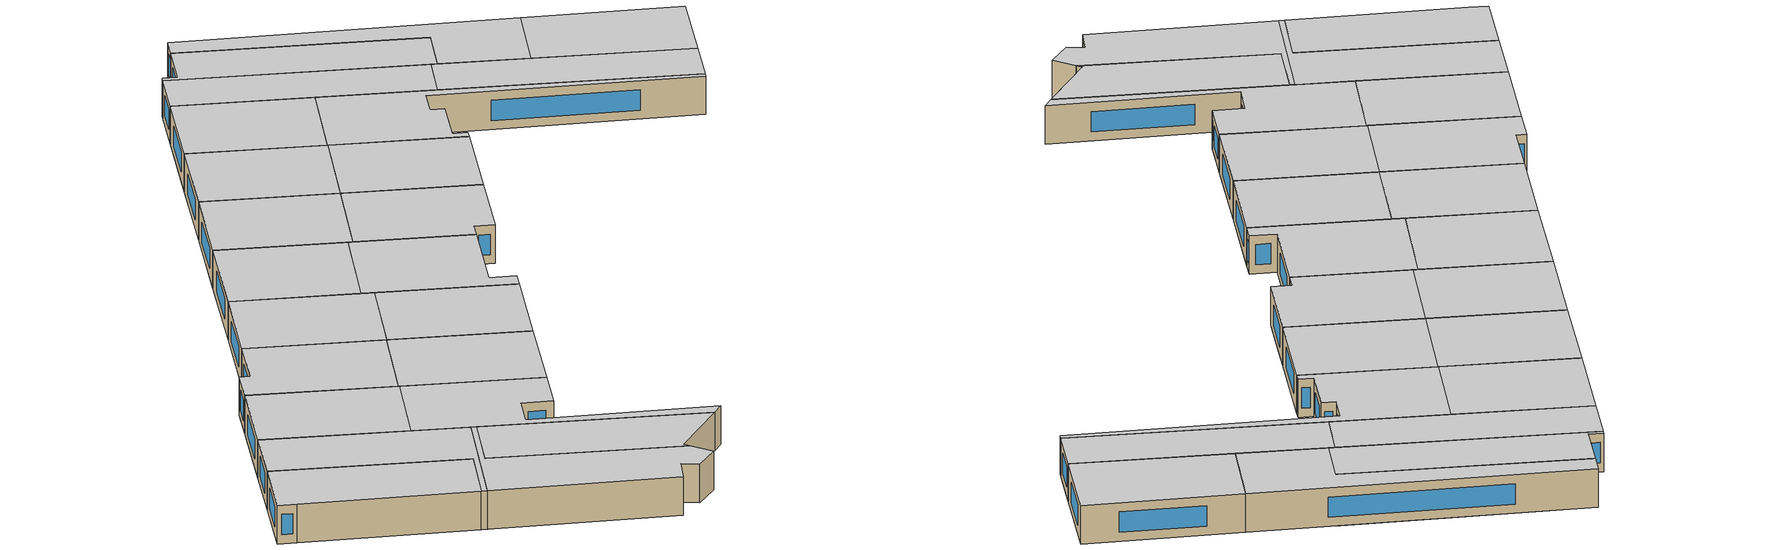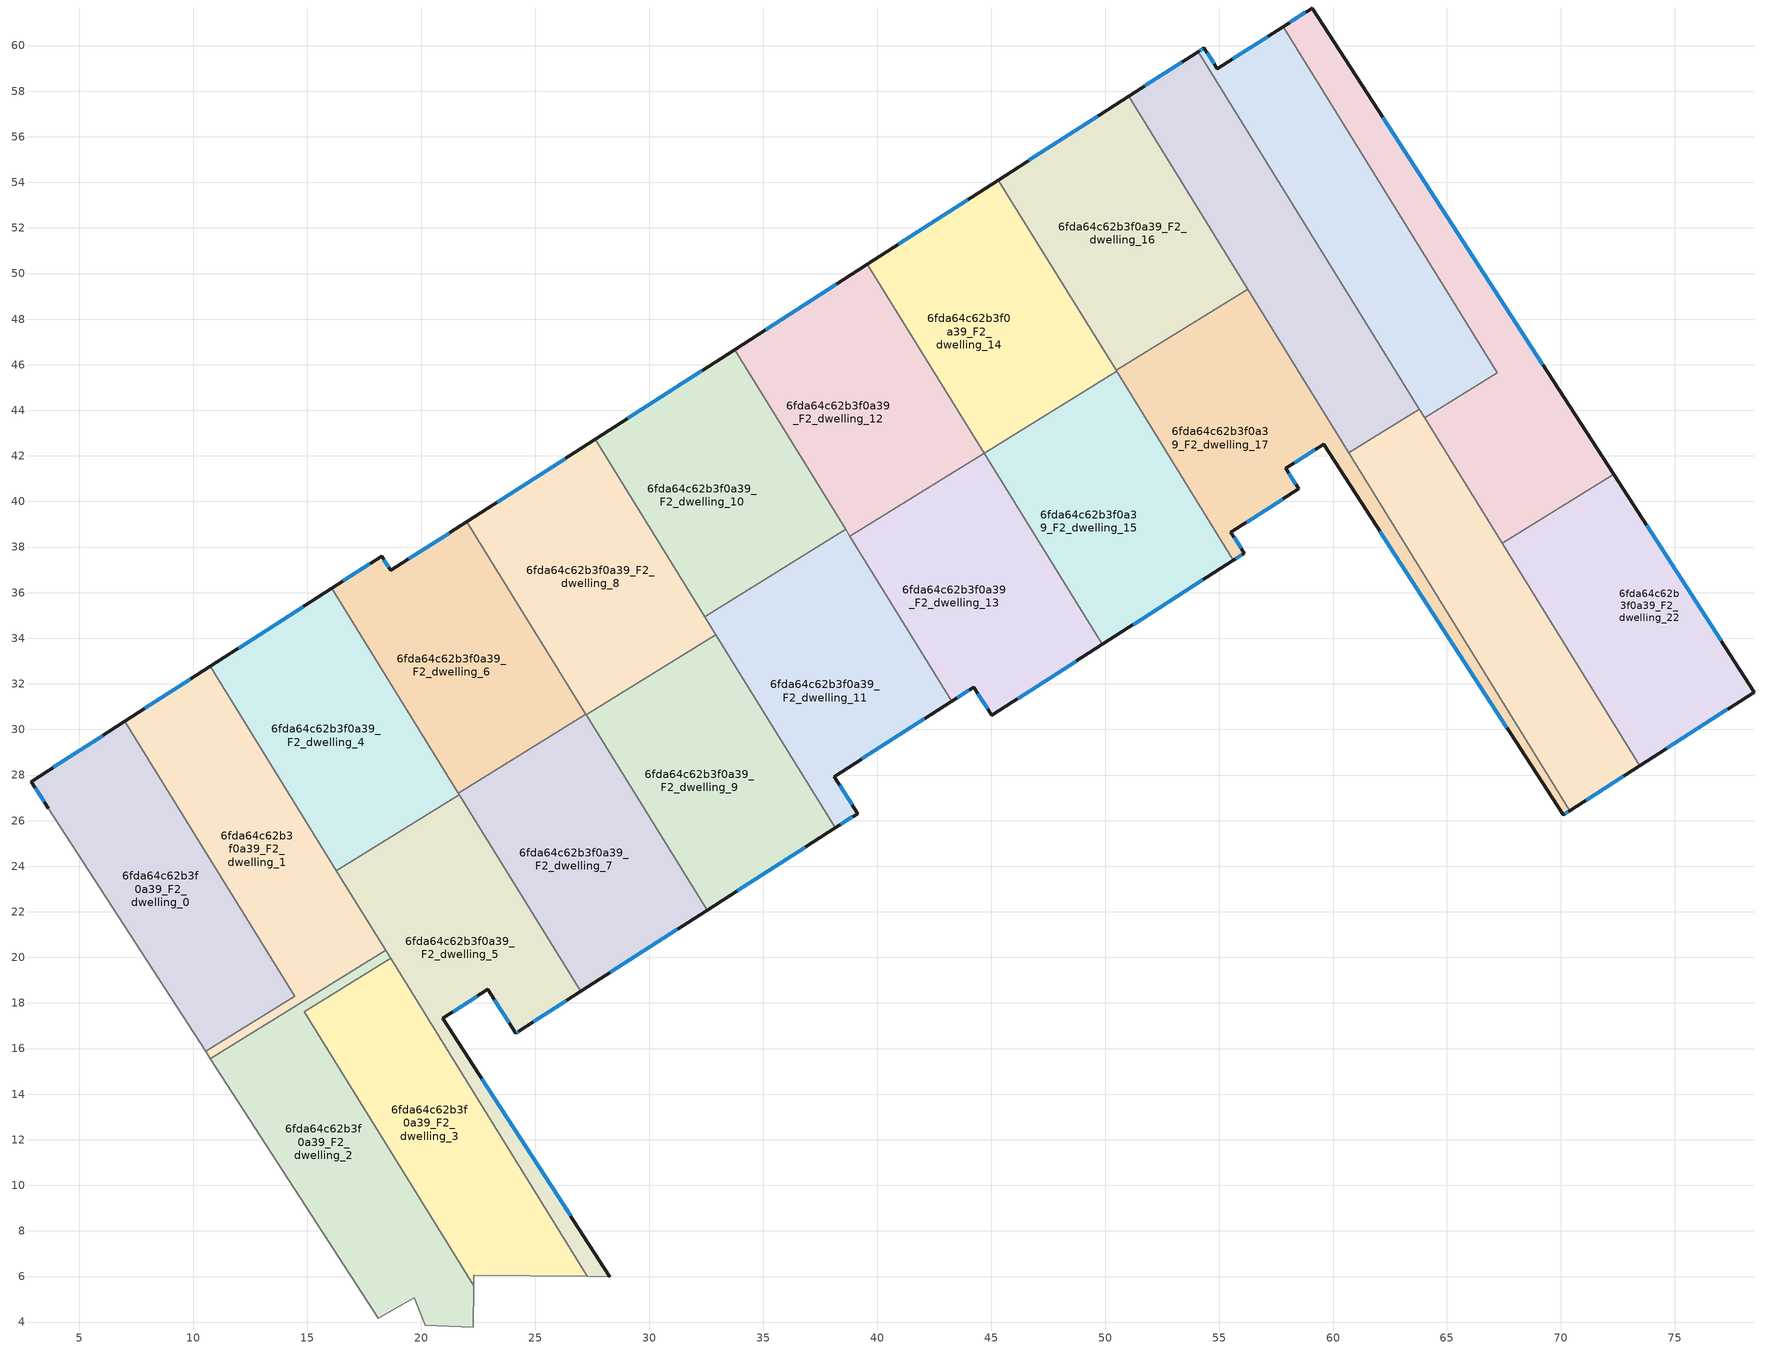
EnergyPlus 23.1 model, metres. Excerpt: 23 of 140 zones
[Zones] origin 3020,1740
6fda64c62b3f0a39_F2_dwelling_0
 floor to 6fda64c62b3f0a39_F1_dwelling_0 (EU_floor_Construction): 6.62,30.11 14.28,18.19 10.54,15.88 3.63,26.55 2.89,27.71 z6
 floor to 6fda64c62b3f0a39_F1_dwelling_1 (EU_floor_Construction): 6.99,30.35 14.45,18.29 14.28,18.19 6.62,30.11 z6
 wall outside (EU_wall_Construction): 6.99,30.35 2.89,27.71 3.63,26.55 z6:9
 wall to 6fda64c62b3f0a39_F2_dwelling_1 (EU_wall_Construction): 10.54,15.88 14.45,18.29 6.99,30.35 z6:9
 wall adiabatic (EU_wall_Construction): 3.63,26.55 10.54,15.88 z6:9
 window (EU_Window_Construction): 6.03,29.73 3.85,28.33 / 3.06,27.44 3.46,26.82 z6.7:8.3
 ceiling to 6fda64c62b3f0a39_F3_dwelling_0 (EU_floor_Construction): 14.45,18.29 6.99,30.35 2.89,27.71 3.63,26.55 10.54,15.88 z9
6fda64c62b3f0a39_F2_dwelling_1
 floor to 6fda64c62b3f0a39_F1_dwelling_1 (EU_floor_Construction): 10.22,32.42 18.13,20.11 13.24,17.08 14.48,17.88 14.28,18.19 14.45,18.29 6.99,30.35 z6
 floor to 6fda64c62b3f0a39_F1_dwelling_0 (EU_floor_Construction): 14.28,18.19 14.48,17.88 13.24,17.08 10.75,15.55 10.54,15.88 z6
 floor to 6fda64c62b3f0a39_F1_dwelling_4 (EU_floor_Construction): 10.75,32.76 16.4,23.62 16.03,23.38 10.22,32.42 z6
 floor to 6fda64c62b3f0a39_F1_dwelling_5 (EU_floor_Construction): 16.4,23.62 18.45,20.3 18.13,20.11 16.03,23.38 z6
 wall outside (EU_wall_Construction): 10.75,32.76 6.99,30.35 z6:9
 wall to 6fda64c62b3f0a39_F2_dwelling_2 (EU_wall_Construction): 10.75,15.55 18.45,20.3 z6:9
 wall adiabatic (EU_wall_Construction): 10.54,15.88 10.75,15.55 z6:9
 wall to 6fda64c62b3f0a39_F2_dwelling_4 (EU_wall_Construction): 16.28,23.81 10.75,32.76 z6:9
 wall to 6fda64c62b3f0a39_F2_dwelling_5 (EU_wall_Construction): 18.45,20.3 16.28,23.81 z6:9
 window (EU_Window_Construction): 9.87,32.2 7.87,30.92 z6.7:8.3
 ceiling to 6fda64c62b3f0a39_F3_dwelling_1 (EU_floor_Construction): 18.45,20.3 10.75,32.76 6.99,30.35 14.45,18.29 10.54,15.88 10.75,15.55 z9
6fda64c62b3f0a39_F2_dwelling_10
 floor to 6fda64c62b3f0a39_F1_dwelling_10 (EU_floor_Construction): 32.06,45.58 37.06,37.8 32.44,34.95 27.63,42.73 z6
 floor adiabatic (EU_floor_Construction): 33.75,46.66 38.63,38.77 37.06,37.8 32.06,45.58 z6
 wall outside (EU_wall_Construction): 33.75,46.66 27.63,42.73 z6:9
 wall to 6fda64c62b3f0a39_F2_dwelling_11 (EU_wall_Construction): 32.44,34.95 38.63,38.77 z6:9
 wall to 6fda64c62b3f0a39_F2_dwelling_12 (EU_wall_Construction): 38.63,38.77 33.75,46.66 z6:9
 wall to 6fda64c62b3f0a39_F2_dwelling_8 (EU_wall_Construction): 27.63,42.73 32.44,34.95 z6:9
 window (EU_Window_Construction): 32.31,45.74 29.07,43.66 z6.7:8.3
 ceiling to 6fda64c62b3f0a39_F3_dwelling_10 (EU_floor_Construction): 38.63,38.77 33.75,46.66 27.63,42.73 32.44,34.95 z9
6fda64c62b3f0a39_F2_dwelling_11
 floor to 6fda64c62b3f0a39_F1_dwelling_11 (EU_floor_Construction): 37.14,37.67 41.86,30.33 38.11,27.93 39.15,26.31 38.17,25.68 32.57,34.74 z6
 floor to 6fda64c62b3f0a39_F1_dwelling_10 (EU_floor_Construction): 37.06,37.8 37.14,37.67 32.57,34.74 32.44,34.95 z6
 floor to 6fda64c62b3f0a39_F1_dwelling_13 (EU_floor_Construction): 38.74,38.59 43.28,31.24 41.86,30.33 37.19,37.59 z6
 floor to 6fda64c62b3f0a39_F1_dwelling_12 (EU_floor_Construction): 38.63,38.77 38.74,38.59 37.19,37.59 37.06,37.8 z6
 wall outside (EU_wall_Construction): 38.17,25.68 39.15,26.31 38.11,27.93 43.28,31.24 z6:9
 wall to 6fda64c62b3f0a39_F2_dwelling_9 (EU_wall_Construction): 32.93,34.16 38.17,25.68 z6:9
 wall to 6fda64c62b3f0a39_F2_dwelling_13 (EU_wall_Construction): 43.28,31.24 38.81,38.48 z6:9
 wall to 6fda64c62b3f0a39_F2_dwelling_12 (EU_wall_Construction): 38.81,38.48 38.63,38.77 z6:9
 wall to 6fda64c62b3f0a39_F2_dwelling_8 (EU_wall_Construction): 32.44,34.95 32.93,34.16 z6:9
 window (EU_Window_Construction): 39.33,28.71 42.07,30.46 / 38.91,26.69 38.36,27.55 / 38.4,25.83 38.92,26.16 z6.7:8.3
 ceiling to 6fda64c62b3f0a39_F3_dwelling_11 (EU_floor_Construction): 39.15,26.31 38.11,27.93 43.28,31.24 38.63,38.77 32.44,34.95 38.17,25.68 z9
6fda64c62b3f0a39_F2_dwelling_12
 floor to 6fda64c62b3f0a39_F1_dwelling_12 (EU_floor_Construction): 37.75,49.24 42.88,41.25 38.74,38.59 33.75,46.66 z6
 floor to 6fda64c62b3f0a39_F1_dwelling_14 (EU_floor_Construction): 39.57,50.41 44.69,42.12 43,41.07 37.75,49.24 z6
 floor to 6fda64c62b3f0a39_F1_dwelling_13 (EU_floor_Construction): 42.88,41.25 43,41.07 38.81,38.48 38.74,38.59 z6
 wall outside (EU_wall_Construction): 39.57,50.41 33.75,46.66 z6:9
 wall to 6fda64c62b3f0a39_F2_dwelling_14 (EU_wall_Construction): 44.69,42.12 39.57,50.41 z6:9
 wall to 6fda64c62b3f0a39_F2_dwelling_13 (EU_wall_Construction): 38.81,38.48 44.69,42.12 z6:9
 window (EU_Window_Construction): 38.2,49.53 35.12,47.54 z6.7:8.3
 ceiling to 6fda64c62b3f0a39_F3_dwelling_12 (EU_floor_Construction): 44.69,42.12 39.57,50.41 33.75,46.66 38.81,38.48 z9
6fda64c62b3f0a39_F2_dwelling_13
 floor to 6fda64c62b3f0a39_F1_dwelling_13 (EU_floor_Construction): 43,41.07 48.35,32.74 45.03,30.61 44.24,31.86 43.28,31.24 38.81,38.48 z6
 floor to 6fda64c62b3f0a39_F1_dwelling_15 (EU_floor_Construction): 44.73,42.07 49.88,33.73 48.35,32.74 43.05,40.99 z6
 floor to 6fda64c62b3f0a39_F1_dwelling_14 (EU_floor_Construction): 44.69,42.12 44.73,42.07 43.05,40.99 43,41.07 z6
 wall outside (EU_wall_Construction): 43.28,31.24 44.24,31.86 45.03,30.61 49.88,33.73 z6:9
 wall to 6fda64c62b3f0a39_F2_dwelling_15 (EU_wall_Construction): 49.88,33.73 44.69,42.12 z6:9
 window (EU_Window_Construction): 46.17,31.34 48.74,33 / 44.42,31.56 44.85,30.9 / 43.51,31.39 44.01,31.71 z6.7:8.3
 ceiling to 6fda64c62b3f0a39_F3_dwelling_13 (EU_floor_Construction): 49.88,33.73 44.69,42.12 38.81,38.48 43.28,31.24 44.24,31.86 45.03,30.61 z9
6fda64c62b3f0a39_F2_dwelling_14
 floor to 6fda64c62b3f0a39_F1_dwelling_16 (EU_floor_Construction): 45.32,54.1 50.28,46.08 48.36,44.85 43.26,52.78 z6
 floor to 6fda64c62b3f0a39_F1_dwelling_17 (EU_floor_Construction): 50.28,46.08 50.51,45.71 48.57,44.52 48.36,44.85 z6
 floor adiabatic (EU_floor_Construction): 43.26,52.78 48.57,44.52 44.7,42.12 39.57,50.41 z6
 wall outside (EU_wall_Construction): 45.32,54.1 39.57,50.41 z6:9
 wall to 6fda64c62b3f0a39_F2_dwelling_15 (EU_wall_Construction): 44.7,42.12 50.51,45.71 z6:9
 wall to 6fda64c62b3f0a39_F2_dwelling_16 (EU_wall_Construction): 50.49,45.75 45.32,54.1 z6:9
 wall to 6fda64c62b3f0a39_F2_dwelling_17 (EU_wall_Construction): 50.51,45.71 50.49,45.75 z6:9
 window (EU_Window_Construction): 43.97,53.23 40.92,51.27 z6.7:8.3
 ceiling to 6fda64c62b3f0a39_F3_dwelling_14 (EU_floor_Construction): 50.51,45.71 45.32,54.1 39.57,50.41 44.7,42.12 z9
6fda64c62b3f0a39_F2_dwelling_15
 floor to 6fda64c62b3f0a39_F1_dwelling_15 (EU_floor_Construction): 48.57,44.52 53.86,36.29 49.88,33.73 44.73,42.07 47.65,43.94 z6
 floor to 6fda64c62b3f0a39_F1_dwelling_17 (EU_floor_Construction): 50.51,45.71 55.63,37.43 53.86,36.29 48.57,44.52 z6
 floor to 6fda64c62b3f0a39_F1_dwelling_14 (EU_floor_Construction): 47.65,43.94 44.73,42.07 44.7,42.12 z6
 wall outside (EU_wall_Construction): 49.88,33.73 55.63,37.42 z6:9
 wall to 6fda64c62b3f0a39_F2_dwelling_17 (EU_wall_Construction): 55.63,37.42 50.51,45.71 z6:9
 window (EU_Window_Construction): 51.23,34.6 54.28,36.56 z6.7:8.3
 ceiling to 6fda64c62b3f0a39_F3_dwelling_15 (EU_floor_Construction): 55.63,37.42 50.51,45.71 44.7,42.12 49.88,33.73 z9
6fda64c62b3f0a39_F2_dwelling_16
 floor adiabatic (EU_floor_Construction): 51.03,57.77 56.26,49.32 50.49,45.75 45.32,54.1 z6
 wall outside (EU_wall_Construction): 51.03,57.77 45.32,54.1 z6:9
 wall to 6fda64c62b3f0a39_F2_dwelling_17 (EU_wall_Construction): 50.49,45.75 56.26,49.32 z6:9
 wall to 6fda64c62b3f0a39_F2_dwelling_18 (EU_wall_Construction): 56.26,49.32 51.03,57.77 z6:9
 window (EU_Window_Construction): 49.69,56.91 46.66,54.96 z6.7:8.3
 ceiling to 6fda64c62b3f0a39_F3_dwelling_16 (EU_floor_Construction): 56.26,49.32 51.03,57.77 45.32,54.1 50.49,45.75 z9
6fda64c62b3f0a39_F2_dwelling_17
 floor to 6fda64c62b3f0a39_F1_dwelling_17 (EU_floor_Construction): 54.34,48.13 58.43,41.77 57.93,41.45 58.5,40.56 55.53,38.64 56.11,37.74 55.63,37.43 50.49,45.75 z6
 floor to 6fda64c62b3f0a39_F1_dwelling_20 (EU_floor_Construction): 59.84,43.51 70.4,26.44 70.1,26.25 59.58,42.51 58.43,41.77 58.05,42.36 z6
 floor to 6fda64c62b3f0a39_F1_dwelling_18 (EU_floor_Construction): 56.26,49.32 59.03,44.83 57.21,43.67 54.34,48.13 z6
 floor to 6fda64c62b3f0a39_F1_dwelling_19 (EU_floor_Construction): 59.03,44.83 59.84,43.51 58.05,42.36 57.21,43.67 z6
 wall outside (EU_wall_Construction): 55.63,37.42 56.11,37.74 55.53,38.64 58.5,40.56 57.93,41.45 59.58,42.51 70.1,26.25 70.4,26.44 z6:9
 wall to 6fda64c62b3f0a39_F2_dwelling_19 (EU_wall_Construction): 70.4,26.44 60.7,42.13 z6:9
 wall to 6fda64c62b3f0a39_F2_dwelling_18 (EU_wall_Construction): 60.7,42.13 56.26,49.32 z6:9
 window (EU_Window_Construction): 58.32,41.7 59.2,42.26 / 58.37,40.77 58.06,41.24 / 56.22,39.09 57.8,40.11 / 55.97,37.95 55.66,38.43 / 55.74,37.5 56,37.66 / 70.17,26.29 70.33,26.39 / 62.05,38.69 67.63,30.07 z6.7:8.3
 ceiling to 6fda64c62b3f0a39_F3_dwelling_17 (EU_floor_Construction): 70.4,26.44 56.26,49.32 50.49,45.75 55.63,37.42 56.11,37.74 55.53,38.64 58.5,40.56 57.93,41.45 59.58,42.51 70.1,26.25 z9
6fda64c62b3f0a39_F2_dwelling_18
 floor to 6fda64c62b3f0a39_F1_dwelling_18 (EU_floor_Construction): 52.54,58.74 60.76,45.95 59.03,44.83 51.03,57.77 z6
 floor to 6fda64c62b3f0a39_F1_dwelling_19 (EU_floor_Construction): 54.09,59.74 62.91,45.47 59.84,43.51 59.03,44.83 60.76,45.95 52.54,58.74 z6
 floor to 6fda64c62b3f0a39_F1_dwelling_20 (EU_floor_Construction): 62.91,45.47 63.79,44.04 60.7,42.13 59.84,43.51 z6
 wall outside (EU_wall_Construction): 54.09,59.74 51.03,57.77 z6:9
 wall to 6fda64c62b3f0a39_F2_dwelling_19 (EU_wall_Construction): 60.7,42.13 63.79,44.04 z6:9
 wall to 6fda64c62b3f0a39_F2_dwelling_20 (EU_wall_Construction): 63.79,44.04 54.09,59.74 z6:9
 window (EU_Window_Construction): 53.37,59.27 51.75,58.23 z6.7:8.3
 ceiling to 6fda64c62b3f0a39_F3_dwelling_18 (EU_floor_Construction): 63.79,44.04 54.09,59.74 51.03,57.77 60.7,42.13 z9
6fda64c62b3f0a39_F2_dwelling_19
 floor to 6fda64c62b3f0a39_F1_dwelling_20 (EU_floor_Construction): 63.89,43.89 62.61,43.07 72.45,27.76 70.4,26.44 60.7,42.13 63.79,44.04 z6
 floor adiabatic (EU_floor_Construction): 64.01,43.69 73.46,28.41 72.45,27.76 62.74,42.88 z6
 floor to 6fda64c62b3f0a39_F1_dwelling_21 (EU_floor_Construction): 63.89,43.89 64.01,43.69 62.74,42.88 62.61,43.07 z6
 wall outside (EU_wall_Construction): 70.4,26.44 73.46,28.41 z6:9
 wall to 6fda64c62b3f0a39_F2_dwelling_22 (EU_wall_Construction): 73.46,28.41 67.42,38.17 z6:9
 wall to 6fda64c62b3f0a39_F2_dwelling_21 (EU_wall_Construction): 67.42,38.17 64.02,43.67 z6:9
 wall to 6fda64c62b3f0a39_F2_dwelling_20 (EU_wall_Construction): 64.02,43.67 63.79,44.04 z6:9
 window (EU_Window_Construction): 71.12,26.9 72.74,27.94 z6.7:8.3
 ceiling to 6fda64c62b3f0a39_F3_dwelling_19 (EU_floor_Construction): 73.46,28.41 63.79,44.04 60.7,42.13 70.4,26.44 z9
6fda64c62b3f0a39_F2_dwelling_2
 floor to 6fda64c62b3f0a39_F1_dwelling_2 (EU_floor_Construction): 18.33,19.8 16.39,18.56 14.87,17.62 14.88,17.59 14.73,17.49 20.41,8.64 22.3,5.59 22.27,3.79 20.19,3.86 19.7,5.07 18.12,4.17 10.91,15.31 18.2,20 z6
 floor to 6fda64c62b3f0a39_F1_dwelling_1 (EU_floor_Construction): 18.13,20.11 18.2,20 10.91,15.31 10.81,15.46 10.78,15.5 13.24,17.08 z6
 floor to 6fda64c62b3f0a39_F1_dwelling_3 (EU_floor_Construction): 14.88,17.59 20.41,8.64 14.73,17.49 z6; 18.33,19.8 18.35,19.77 16.39,18.56 z6
 floor to 6fda64c62b3f0a39_F1_dwelling_0 (EU_floor_Construction): 13.24,17.08 10.78,15.5 10.75,15.55 z6
 floor to 6fda64c62b3f0a39_F1_dwelling_5 (EU_floor_Construction): 18.45,20.3 18.66,19.96 18.35,19.77 18.33,19.8 18.2,20 18.13,20.11 z6
 wall adiabatic (EU_wall_Construction): 10.75,15.55 18.12,4.17 19.7,5.07 20.19,3.86 22.27,3.79 22.3,5.59 z6:9
 wall to 6fda64c62b3f0a39_F2_dwelling_3 (EU_wall_Construction): 22.3,5.59 14.87,17.62 18.66,19.96 z6:9
 wall to 6fda64c62b3f0a39_F2_dwelling_5 (EU_wall_Construction): 18.66,19.96 18.45,20.3 z6:9
 ceiling to 6fda64c62b3f0a39_F3_dwelling_2 (EU_floor_Construction): 22.27,3.79 22.3,5.59 14.87,17.62 18.66,19.96 18.45,20.3 10.75,15.55 18.12,4.17 19.7,5.07 20.19,3.86 z9
6fda64c62b3f0a39_F2_dwelling_20
 floor to 6fda64c62b3f0a39_F1_dwelling_19 (EU_floor_Construction): 56.1,59.73 64.58,46.55 62.91,45.47 54.09,59.74 54.34,59.9 54.93,58.98 z6
 floor to 6fda64c62b3f0a39_F1_dwelling_21 (EU_floor_Construction): 57.81,60.83 67.15,45.71 64.01,43.69 63.89,43.89 65.58,44.98 56.1,59.73 z6
 floor to 6fda64c62b3f0a39_F1_dwelling_22 (EU_floor_Construction): 67.15,45.71 67.2,45.64 64.02,43.67 64.01,43.69 z6
 floor to 6fda64c62b3f0a39_F1_dwelling_20 (EU_floor_Construction): 64.57,46.55 65.58,44.98 63.89,43.89 62.91,45.47 z6
 wall outside (EU_wall_Construction): 57.81,60.83 54.93,58.98 54.34,59.9 54.09,59.74 z6:9
 wall to 6fda64c62b3f0a39_F2_dwelling_21 (EU_wall_Construction): 64.02,43.67 67.2,45.64 57.81,60.83 z6:9
 window (EU_Window_Construction): 54.79,59.2 54.48,59.68 / 57.13,60.4 55.6,59.42 / 54.28,59.86 54.15,59.77 z6.7:8.3
 ceiling to 6fda64c62b3f0a39_F3_dwelling_20 (EU_floor_Construction): 67.2,45.64 57.81,60.83 54.93,58.98 54.34,59.9 54.09,59.74 64.02,43.67 z9
6fda64c62b3f0a39_F2_dwelling_21
 floor to 6fda64c62b3f0a39_F1_dwelling_21 (EU_floor_Construction): 59.08,61.65 68.73,46.73 67.15,45.71 57.81,60.83 z6
 floor to 6fda64c62b3f0a39_F1_dwelling_23 (EU_floor_Construction): 68.85,46.54 72.31,41.19 69.23,39.29 65.83,44.59 z6
 floor to 6fda64c62b3f0a39_F1_dwelling_22 (EU_floor_Construction): 68.85,46.54 65.83,44.59 69.23,39.29 67.42,38.17 64.02,43.67 67.2,45.64 67.15,45.71 68.73,46.73 z6
 wall outside (EU_wall_Construction): 72.31,41.19 59.08,61.65 57.81,60.83 z6:9
 wall to 6fda64c62b3f0a39_F2_dwelling_22 (EU_wall_Construction): 67.42,38.17 72.31,41.19 z6:9
 window (EU_Window_Construction): 58.78,61.46 58.11,61.02 / 69.2,46 62.19,56.84 z6.7:8.3
 ceiling to 6fda64c62b3f0a39_F3_dwelling_21 (EU_floor_Construction): 72.31,41.19 59.08,61.65 57.81,60.83 67.2,45.64 64.02,43.67 67.42,38.17 z9
6fda64c62b3f0a39_F2_dwelling_22
 floor to 6fda64c62b3f0a39_F1_dwelling_23 (EU_floor_Construction): 72.31,41.19 78.49,31.64 75.42,29.67 69.23,39.29 z6
 floor to 6fda64c62b3f0a39_F1_dwelling_22 (EU_floor_Construction): 69.23,39.29 75.42,29.67 73.46,28.41 67.42,38.17 z6
 wall outside (EU_wall_Construction): 73.46,28.41 78.49,31.64 72.31,41.19 z6:9
 window (EU_Window_Construction): 77.04,33.88 73.76,38.95 / 74.64,29.16 77.31,30.88 z6.7:8.3
 ceiling to 6fda64c62b3f0a39_F3_dwelling_22 (EU_floor_Construction): 78.49,31.64 72.31,41.19 67.42,38.17 73.46,28.41 z9
6fda64c62b3f0a39_F2_dwelling_3
 floor to 6fda64c62b3f0a39_F1_dwelling_3 (EU_floor_Construction): 18.35,19.77 27.19,6.01 22.31,6.05 22.3,5.7 20.41,8.64 14.88,17.59 16.39,18.56 z6
 floor to 6fda64c62b3f0a39_F1_dwelling_2 (EU_floor_Construction): 16.39,18.56 14.88,17.59 14.87,17.62 z6; 20.41,8.64 22.3,5.7 22.3,5.59 z6
 floor adiabatic (EU_floor_Construction): 18.66,19.96 27.29,6.01 27.19,6.01 18.35,19.77 z6
 wall adiabatic (EU_wall_Construction): 22.3,5.59 22.31,6.05 27.29,6 z6:9
 wall to 6fda64c62b3f0a39_F2_dwelling_5 (EU_wall_Construction): 27.29,6 18.66,19.96 z6:9
 ceiling to 6fda64c62b3f0a39_F3_dwelling_3 (EU_floor_Construction): 27.29,6 18.66,19.96 14.87,17.62 22.3,5.59 22.31,6.05 z9
6fda64c62b3f0a39_F2_dwelling_4
 floor to 6fda64c62b3f0a39_F1_dwelling_4 (EU_floor_Construction): 15.24,35.65 20.99,26.71 16.28,23.81 10.75,32.76 z6
 floor to 6fda64c62b3f0a39_F1_dwelling_6 (EU_floor_Construction): 16.07,36.19 21.62,27.21 20.94,26.78 15.24,35.65 z6
 floor adiabatic (EU_floor_Construction): 21.62,27.21 21.67,27.13 20.99,26.71 20.94,26.78 z6
 wall outside (EU_wall_Construction): 16.07,36.19 10.75,32.76 z6:9
 wall to 6fda64c62b3f0a39_F2_dwelling_5 (EU_wall_Construction): 16.28,23.81 21.67,27.13 27,18.51 z6:9
 wall to 6fda64c62b3f0a39_F2_dwelling_6 (EU_wall_Construction): 21.62,27.21 16.07,36.19 z6:9
 wall to 6fda64c62b3f0a39_F2_dwelling_7 (EU_wall_Construction): 27,18.51 21.67,27.14 21.62,27.21 z6:9
 window (EU_Window_Construction): 14.82,35.38 12,33.57 z6.7:8.3
 ceiling to 6fda64c62b3f0a39_F3_dwelling_4 (EU_floor_Construction): 21.67,27.13 16.07,36.19 10.75,32.76 16.28,23.81 z9
6fda64c62b3f0a39_F2_dwelling_5
 floor to 6fda64c62b3f0a39_F1_dwelling_5 (EU_floor_Construction): 21.05,26.61 26.47,18.17 24.16,16.68 22.92,18.59 20.94,17.33 28.27,6 27.29,6.01 16.4,23.62 z6
 floor to 6fda64c62b3f0a39_F1_dwelling_4 (EU_floor_Construction): 20.99,26.71 21.05,26.61 16.4,23.62 16.28,23.81 z6
 floor to 6fda64c62b3f0a39_F1_dwelling_7 (EU_floor_Construction): 21.67,27.13 27,18.51 26.47,18.17 20.99,26.71 z6
 wall outside (EU_wall_Construction): 28.27,6 20.94,17.33 22.92,18.59 24.16,16.68 24.29,16.76 27,18.51 z6:9
 wall adiabatic (EU_wall_Construction): 27.29,6 28.27,6 z6:9
 window (EU_Window_Construction): 26.55,8.66 22.66,14.67 / 24.93,17.17 26.36,18.1 / 24.19,16.7 24.26,16.75 / 23.21,18.14 23.87,17.13 / 21.41,17.62 22.45,18.3 z6.7:8.3
 ceiling to 6fda64c62b3f0a39_F3_dwelling_5 (EU_floor_Construction): 28.27,6 20.94,17.33 22.92,18.59 24.16,16.68 24.29,16.76 27,18.51 21.67,27.13 16.28,23.81 27.29,6 z9
6fda64c62b3f0a39_F2_dwelling_6
 floor to 6fda64c62b3f0a39_F1_dwelling_6 (EU_floor_Construction): 20.92,38.42 26.22,30.17 21.62,27.21 16.07,36.19 18.27,37.6 18.67,36.98 z6
 floor adiabatic (EU_floor_Construction): 22.01,39.12 27.23,30.67 26.28,30.08 20.92,38.42 z6; 26.22,30.17 26.28,30.08 21.62,27.21 z6
 wall outside (EU_wall_Construction): 22.01,39.12 18.67,36.98 18.27,37.6 16.07,36.19 z6:9
 wall to 6fda64c62b3f0a39_F2_dwelling_7 (EU_wall_Construction): 21.62,27.21 27.23,30.67 z6:9
 wall to 6fda64c62b3f0a39_F2_dwelling_8 (EU_wall_Construction): 27.23,30.67 22.01,39.12 z6:9
 window (EU_Window_Construction): 18.58,37.12 18.36,37.45 / 21.22,38.62 19.46,37.48 / 17.75,37.27 16.59,36.52 z6.7:8.3
 ceiling to 6fda64c62b3f0a39_F3_dwelling_6 (EU_floor_Construction): 27.23,30.67 22.01,39.12 18.67,36.98 18.27,37.6 16.07,36.19 21.62,27.21 z9
6fda64c62b3f0a39_F2_dwelling_7
 floor adiabatic (EU_floor_Construction): 26.28,30.08 31.75,21.56 27,18.51 21.62,27.21 z6; 27.23,30.67 27.28,30.59 26.34,29.99 26.28,30.08 z6
 floor to 6fda64c62b3f0a39_F1_dwelling_9 (EU_floor_Construction): 27.28,30.59 32.54,22.07 31.75,21.56 26.34,29.99 z6
 wall outside (EU_wall_Construction): 27,18.51 32.54,22.07 z6:9
 wall to 6fda64c62b3f0a39_F2_dwelling_9 (EU_wall_Construction): 32.55,22.07 27.24,30.64 z6:9
 wall to 6fda64c62b3f0a39_F2_dwelling_8 (EU_wall_Construction): 27.24,30.64 27.23,30.67 z6:9
 window (EU_Window_Construction): 28.3,19.34 31.24,21.23 z6.7:8.3
 ceiling to 6fda64c62b3f0a39_F3_dwelling_7 (EU_floor_Construction): 32.54,22.07 27.23,30.67 21.62,27.21 27,18.51 z9
6fda64c62b3f0a39_F2_dwelling_8
 floor to 6fda64c62b3f0a39_F1_dwelling_9 (EU_floor_Construction): 31.73,33.46 31.75,33.43 30.07,32.39 z6
 floor to 6fda64c62b3f0a39_F1_dwelling_11 (EU_floor_Construction): 32.57,34.74 32.93,34.16 31.75,33.43 31.73,33.45 31.39,33.98 z6
 floor adiabatic (EU_floor_Construction): 27.63,42.73 32.57,34.74 31.39,33.98 31.73,33.45 30.07,32.39 27.24,30.64 22.01,39.12 z6
 wall outside (EU_wall_Construction): 27.63,42.73 22.01,39.12 z6:9
 wall to 6fda64c62b3f0a39_F2_dwelling_9 (EU_wall_Construction): 27.24,30.64 32.93,34.16 z6:9
 window (EU_Window_Construction): 26.31,41.88 23.33,39.97 z6.7:8.3
 ceiling to 6fda64c62b3f0a39_F3_dwelling_8 (EU_floor_Construction): 32.93,34.16 27.63,42.73 22.01,39.12 27.24,30.64 z9
6fda64c62b3f0a39_F2_dwelling_9
 floor to 6fda64c62b3f0a39_F1_dwelling_9 (EU_floor_Construction): 31.75,33.43 37.15,25.02 32.54,22.07 27.28,30.59 30.07,32.39 z6
 floor to 6fda64c62b3f0a39_F1_dwelling_11 (EU_floor_Construction): 32.93,34.16 38.17,25.68 37.15,25.02 31.75,33.43 z6
 floor adiabatic (EU_floor_Construction): 30.07,32.39 27.28,30.59 27.24,30.64 z6
 wall outside (EU_wall_Construction): 32.54,22.07 38.17,25.68 z6:9
 window (EU_Window_Construction): 33.87,22.92 36.85,24.83 z6.7:8.3
 ceiling to 6fda64c62b3f0a39_F3_dwelling_9 (EU_floor_Construction): 38.17,25.68 32.93,34.16 27.24,30.64 32.54,22.07 z9
[Building]
EU S2 Campaign: North Axis=0; Terrain=City; Solar Distribution=FullExterior
[Site:Location]
Budapest.Ferenc.Liszt.Intl.AP: Latitude=47.437; Longitude=19.256; Time Zone=1; Elevation=185
[SizingPeriod:WeatherFileDays]
AnnualSizingPeriod: Begin Month=1; Begin Day of Month=1; End Month=12; End Day of Month=31; Day of Week for Start Day=Monday; Use Weather File Daylight Saving Period=No; Use Weather File Rain and Snow Indicators=No
[MATERIAL]
EU_InternalMass_Material: Roughness=MediumRough; Thickness=0.1; Conductivity=1; Density=1800; Specific Heat=900; Thermal Absorptance=0.9; Solar Absorptance=0.7; Visible Absorptance=0.7
[MATERIAL:NOMASS] Roughness=MediumRough; Thermal Absorptance=0.9; Solar Absorptance=0.7; Visible Absorptance=0.7
Name | Thermal Resistance
EU_wall_NoMass | 0.832559
EU_floor_NoMass | 0.872794
[WINDOWMATERIAL:SIMPLEGLAZINGSYSTEM]
EU_Window_SimpleGlazing: UFactor=2.79869; Solar Heat Gain Coefficient=0.75; Visible Transmittance=0.75
[CONSTRUCTION]
EU_wall_Construction: EU_wall_NoMass
EU_floor_Construction: EU_floor_NoMass
EU_Window_Construction: EU_Window_SimpleGlazing
EU_InternalMass_Construction: EU_InternalMass_Material
[ZONE] Type=1; Multiplier=1; Ceiling Height=autocalculate; Floor Area=autocalculate; Part of Total Floor Area=Yes
Name | Volume
6fda64c62b3f0a39_F2_dwelling_0; 6fda64c62b3f0a39_F2_dwelling_13 | 200.995
6fda64c62b3f0a39_F2_dwelling_1 | 201.01
6fda64c62b3f0a39_F2_dwelling_10 | 201.004
6fda64c62b3f0a39_F2_dwelling_11 | 201.016
6fda64c62b3f0a39_F2_dwelling_12; 6fda64c62b3f0a39_F2_dwelling_16; 6fda64c62b3f0a39_F2_dwelling_3 | 201.003
6fda64c62b3f0a39_F2_dwelling_14 | 201.008
6fda64c62b3f0a39_F2_dwelling_15 | 201
6fda64c62b3f0a39_F2_dwelling_17 | 200.991
6fda64c62b3f0a39_F2_dwelling_18 | 200.985
6fda64c62b3f0a39_F2_dwelling_19 | 201.021
6fda64c62b3f0a39_F2_dwelling_2 | 201.012
6fda64c62b3f0a39_F2_dwelling_20 | 201.02
6fda64c62b3f0a39_F2_dwelling_21 | 200.996
6fda64c62b3f0a39_F2_dwelling_22 | 200.999
6fda64c62b3f0a39_F2_dwelling_4 | 201.025
6fda64c62b3f0a39_F2_dwelling_5 | 201.009
6fda64c62b3f0a39_F2_dwelling_6 | 200.99
6fda64c62b3f0a39_F2_dwelling_7 | 200.981
6fda64c62b3f0a39_F2_dwelling_8 | 201.015
6fda64c62b3f0a39_F2_dwelling_9 | 201.006
[INTERNALMASS] Construction=EU_InternalMass_Construction
Name | Zone or ZoneList | Surface Area
6fda64c62b3f0a39_F2_dwelling_0_EU_InternalMass | 6fda64c62b3f0a39_F2_dwelling_0 | 66.9974
6fda64c62b3f0a39_F2_dwelling_1_EU_InternalMass | 6fda64c62b3f0a39_F2_dwelling_1 | 67.0032
6fda64c62b3f0a39_F2_dwelling_2_EU_InternalMass | 6fda64c62b3f0a39_F2_dwelling_2 | 67.0037
6fda64c62b3f0a39_F2_dwelling_3_EU_InternalMass | 6fda64c62b3f0a39_F2_dwelling_3 | 67.0004
6fda64c62b3f0a39_F2_dwelling_4_EU_InternalMass | 6fda64c62b3f0a39_F2_dwelling_4 | 67.0058
6fda64c62b3f0a39_F2_dwelling_5_EU_InternalMass | 6fda64c62b3f0a39_F2_dwelling_5 | 67.003
6fda64c62b3f0a39_F2_dwelling_6_EU_InternalMass | 6fda64c62b3f0a39_F2_dwelling_6 | 66.9968
6fda64c62b3f0a39_F2_dwelling_7_EU_InternalMass | 6fda64c62b3f0a39_F2_dwelling_7 | 66.9941
6fda64c62b3f0a39_F2_dwelling_8_EU_InternalMass | 6fda64c62b3f0a39_F2_dwelling_8 | 67.0026
6fda64c62b3f0a39_F2_dwelling_9_EU_InternalMass | 6fda64c62b3f0a39_F2_dwelling_9 | 67.0036
6fda64c62b3f0a39_F2_dwelling_10_EU_InternalMass | 6fda64c62b3f0a39_F2_dwelling_10 | 67.0023
6fda64c62b3f0a39_F2_dwelling_11_EU_InternalMass | 6fda64c62b3f0a39_F2_dwelling_11 | 67.0045
6fda64c62b3f0a39_F2_dwelling_12_EU_InternalMass | 6fda64c62b3f0a39_F2_dwelling_12 | 67.001
6fda64c62b3f0a39_F2_dwelling_13_EU_InternalMass | 6fda64c62b3f0a39_F2_dwelling_13 | 66.9977
6fda64c62b3f0a39_F2_dwelling_14_EU_InternalMass | 6fda64c62b3f0a39_F2_dwelling_14 | 67.0024
6fda64c62b3f0a39_F2_dwelling_15_EU_InternalMass | 6fda64c62b3f0a39_F2_dwelling_15 | 66.9992
6fda64c62b3f0a39_F2_dwelling_16_EU_InternalMass | 6fda64c62b3f0a39_F2_dwelling_16 | 67.0021
6fda64c62b3f0a39_F2_dwelling_17_EU_InternalMass | 6fda64c62b3f0a39_F2_dwelling_17 | 66.9976
6fda64c62b3f0a39_F2_dwelling_18_EU_InternalMass | 6fda64c62b3f0a39_F2_dwelling_18 | 66.9963
6fda64c62b3f0a39_F2_dwelling_19_EU_InternalMass | 6fda64c62b3f0a39_F2_dwelling_19 | 67.0061
6fda64c62b3f0a39_F2_dwelling_20_EU_InternalMass | 6fda64c62b3f0a39_F2_dwelling_20 | 67.0069
6fda64c62b3f0a39_F2_dwelling_21_EU_InternalMass | 6fda64c62b3f0a39_F2_dwelling_21 | 66.9986
6fda64c62b3f0a39_F2_dwelling_22_EU_InternalMass | 6fda64c62b3f0a39_F2_dwelling_22 | 66.9977
[OTHEREQUIPMENT] Fuel Type=Electricity; Design Level Calculation Method=Watts/Area; Power per Zone Floor Area=1; Fraction Latent=0; Fraction Radiant=0; Fraction Lost=0; Carbon Dioxide Generation Rate=0; EndUse Subcategory=EU_Step8_InternalGains
Name | Zone or ZoneList or Space or SpaceList | Schedule
EU_Step8_InternalGain_6fda64c62b3f0a39_F2_dwelling_0_f000 | 6fda64c62b3f0a39_F2_dwelling_0 | EU_Step8_GainSchedule_6fda64c62b3f0a39_F2_dwelling_0_f000
EU_Step8_InternalGain_6fda64c62b3f0a39_F2_dwelling_1_f000 | 6fda64c62b3f0a39_F2_dwelling_1 | EU_Step8_GainSchedule_6fda64c62b3f0a39_F2_dwelling_1_f000
EU_Step8_InternalGain_6fda64c62b3f0a39_F2_dwelling_2_f000 | 6fda64c62b3f0a39_F2_dwelling_2 | EU_Step8_GainSchedule_6fda64c62b3f0a39_F2_dwelling_2_f000
EU_Step8_InternalGain_6fda64c62b3f0a39_F2_dwelling_3_f000 | 6fda64c62b3f0a39_F2_dwelling_3 | EU_Step8_GainSchedule_6fda64c62b3f0a39_F2_dwelling_3_f000
EU_Step8_InternalGain_6fda64c62b3f0a39_F2_dwelling_4_f000 | 6fda64c62b3f0a39_F2_dwelling_4 | EU_Step8_GainSchedule_6fda64c62b3f0a39_F2_dwelling_4_f000
EU_Step8_InternalGain_6fda64c62b3f0a39_F2_dwelling_5_f000 | 6fda64c62b3f0a39_F2_dwelling_5 | EU_Step8_GainSchedule_6fda64c62b3f0a39_F2_dwelling_5_f000
EU_Step8_InternalGain_6fda64c62b3f0a39_F2_dwelling_6_f000 | 6fda64c62b3f0a39_F2_dwelling_6 | EU_Step8_GainSchedule_6fda64c62b3f0a39_F2_dwelling_6_f000
EU_Step8_InternalGain_6fda64c62b3f0a39_F2_dwelling_7_f000 | 6fda64c62b3f0a39_F2_dwelling_7 | EU_Step8_GainSchedule_6fda64c62b3f0a39_F2_dwelling_7_f000
EU_Step8_InternalGain_6fda64c62b3f0a39_F2_dwelling_8_f000 | 6fda64c62b3f0a39_F2_dwelling_8 | EU_Step8_GainSchedule_6fda64c62b3f0a39_F2_dwelling_8_f000
EU_Step8_InternalGain_6fda64c62b3f0a39_F2_dwelling_9_f000 | 6fda64c62b3f0a39_F2_dwelling_9 | EU_Step8_GainSchedule_6fda64c62b3f0a39_F2_dwelling_9_f000
EU_Step8_InternalGain_6fda64c62b3f0a39_F2_dwelling_10_f000 | 6fda64c62b3f0a39_F2_dwelling_10 | EU_Step8_GainSchedule_6fda64c62b3f0a39_F2_dwelling_10_f000
EU_Step8_InternalGain_6fda64c62b3f0a39_F2_dwelling_11_f000 | 6fda64c62b3f0a39_F2_dwelling_11 | EU_Step8_GainSchedule_6fda64c62b3f0a39_F2_dwelling_11_f000
EU_Step8_InternalGain_6fda64c62b3f0a39_F2_dwelling_12_f000 | 6fda64c62b3f0a39_F2_dwelling_12 | EU_Step8_GainSchedule_6fda64c62b3f0a39_F2_dwelling_12_f000
EU_Step8_InternalGain_6fda64c62b3f0a39_F2_dwelling_13_f000 | 6fda64c62b3f0a39_F2_dwelling_13 | EU_Step8_GainSchedule_6fda64c62b3f0a39_F2_dwelling_13_f000
EU_Step8_InternalGain_6fda64c62b3f0a39_F2_dwelling_14_f000 | 6fda64c62b3f0a39_F2_dwelling_14 | EU_Step8_GainSchedule_6fda64c62b3f0a39_F2_dwelling_14_f000
EU_Step8_InternalGain_6fda64c62b3f0a39_F2_dwelling_15_f000 | 6fda64c62b3f0a39_F2_dwelling_15 | EU_Step8_GainSchedule_6fda64c62b3f0a39_F2_dwelling_15_f000
EU_Step8_InternalGain_6fda64c62b3f0a39_F2_dwelling_16_f000 | 6fda64c62b3f0a39_F2_dwelling_16 | EU_Step8_GainSchedule_6fda64c62b3f0a39_F2_dwelling_16_f000
EU_Step8_InternalGain_6fda64c62b3f0a39_F2_dwelling_17_f000 | 6fda64c62b3f0a39_F2_dwelling_17 | EU_Step8_GainSchedule_6fda64c62b3f0a39_F2_dwelling_17_f000
EU_Step8_InternalGain_6fda64c62b3f0a39_F2_dwelling_18_f000 | 6fda64c62b3f0a39_F2_dwelling_18 | EU_Step8_GainSchedule_6fda64c62b3f0a39_F2_dwelling_18_f000
EU_Step8_InternalGain_6fda64c62b3f0a39_F2_dwelling_19_f000 | 6fda64c62b3f0a39_F2_dwelling_19 | EU_Step8_GainSchedule_6fda64c62b3f0a39_F2_dwelling_19_f000
EU_Step8_InternalGain_6fda64c62b3f0a39_F2_dwelling_20_f000 | 6fda64c62b3f0a39_F2_dwelling_20 | EU_Step8_GainSchedule_6fda64c62b3f0a39_F2_dwelling_20_f000
EU_Step8_InternalGain_6fda64c62b3f0a39_F2_dwelling_21_f000 | 6fda64c62b3f0a39_F2_dwelling_21 | EU_Step8_GainSchedule_6fda64c62b3f0a39_F2_dwelling_21_f000
EU_Step8_InternalGain_6fda64c62b3f0a39_F2_dwelling_22_f000 | 6fda64c62b3f0a39_F2_dwelling_22 | EU_Step8_GainSchedule_6fda64c62b3f0a39_F2_dwelling_22_f000
[ZONEVENTILATION:DESIGNFLOWRATE] Schedule=EU_AlwaysOn; Design Flow Rate Calculation Method=AirChanges/Hour; Air Changes per Hour=0.475469; Ventilation Type=Natural; Fan Pressure Rise=0; Fan Total Efficiency=1; Constant Term Coefficient=1; Temperature Term Coefficient=0; Velocity Term Coefficient=0; Velocity Squared Term Coefficient=0; Minimum Indoor Temperature=-100; Maximum Indoor Temperature=100; Delta Temperature=-100; Minimum Outdoor Temperature=-100; Maximum Outdoor Temperature=100; Maximum Wind Speed=40
Name | Zone or ZoneList or Space or SpaceList
EU_ConstantAir_6fda64c62b3f0a39_F2_dwelling_0 | 6fda64c62b3f0a39_F2_dwelling_0
EU_ConstantAir_6fda64c62b3f0a39_F2_dwelling_1 | 6fda64c62b3f0a39_F2_dwelling_1
EU_ConstantAir_6fda64c62b3f0a39_F2_dwelling_2 | 6fda64c62b3f0a39_F2_dwelling_2
EU_ConstantAir_6fda64c62b3f0a39_F2_dwelling_3 | 6fda64c62b3f0a39_F2_dwelling_3
EU_ConstantAir_6fda64c62b3f0a39_F2_dwelling_4 | 6fda64c62b3f0a39_F2_dwelling_4
EU_ConstantAir_6fda64c62b3f0a39_F2_dwelling_5 | 6fda64c62b3f0a39_F2_dwelling_5
EU_ConstantAir_6fda64c62b3f0a39_F2_dwelling_6 | 6fda64c62b3f0a39_F2_dwelling_6
EU_ConstantAir_6fda64c62b3f0a39_F2_dwelling_7 | 6fda64c62b3f0a39_F2_dwelling_7
EU_ConstantAir_6fda64c62b3f0a39_F2_dwelling_8 | 6fda64c62b3f0a39_F2_dwelling_8
EU_ConstantAir_6fda64c62b3f0a39_F2_dwelling_9 | 6fda64c62b3f0a39_F2_dwelling_9
EU_ConstantAir_6fda64c62b3f0a39_F2_dwelling_10 | 6fda64c62b3f0a39_F2_dwelling_10
EU_ConstantAir_6fda64c62b3f0a39_F2_dwelling_11 | 6fda64c62b3f0a39_F2_dwelling_11
EU_ConstantAir_6fda64c62b3f0a39_F2_dwelling_12 | 6fda64c62b3f0a39_F2_dwelling_12
EU_ConstantAir_6fda64c62b3f0a39_F2_dwelling_13 | 6fda64c62b3f0a39_F2_dwelling_13
EU_ConstantAir_6fda64c62b3f0a39_F2_dwelling_14 | 6fda64c62b3f0a39_F2_dwelling_14
EU_ConstantAir_6fda64c62b3f0a39_F2_dwelling_15 | 6fda64c62b3f0a39_F2_dwelling_15
EU_ConstantAir_6fda64c62b3f0a39_F2_dwelling_16 | 6fda64c62b3f0a39_F2_dwelling_16
EU_ConstantAir_6fda64c62b3f0a39_F2_dwelling_17 | 6fda64c62b3f0a39_F2_dwelling_17
EU_ConstantAir_6fda64c62b3f0a39_F2_dwelling_18 | 6fda64c62b3f0a39_F2_dwelling_18
EU_ConstantAir_6fda64c62b3f0a39_F2_dwelling_19 | 6fda64c62b3f0a39_F2_dwelling_19
EU_ConstantAir_6fda64c62b3f0a39_F2_dwelling_20 | 6fda64c62b3f0a39_F2_dwelling_20
EU_ConstantAir_6fda64c62b3f0a39_F2_dwelling_21 | 6fda64c62b3f0a39_F2_dwelling_21
EU_ConstantAir_6fda64c62b3f0a39_F2_dwelling_22 | 6fda64c62b3f0a39_F2_dwelling_22
[HVACTEMPLATE:ZONE:IDEALLOADSAIRSYSTEM] System Availability Schedule=EU_AlwaysOn; Maximum Heating Supply Air Temperature=50; Minimum Cooling Supply Air Temperature=13; Maximum Heating Supply Air Humidity Ratio=0.0156; Minimum Cooling Supply Air Humidity Ratio=0.0077; Heating Limit=NoLimit; Cooling Limit=NoLimit; Heating Availability Schedule=EU_AlwaysOn; Cooling Availability Schedule=EU_CoolingOff; Dehumidification Control Type=ConstantSensibleHeatRatio; Cooling Sensible Heat Ratio=0.7; Dehumidification Setpoint=60; Humidification Control Type=None; Humidification Setpoint=30; Outdoor Air Method=None; Outdoor Air Flow Rate per Person=0.00944; Outdoor Air Flow Rate per Zone Floor Area=0; Outdoor Air Flow Rate per Zone=0; Demand Controlled Ventilation Type=None; Outdoor Air Economizer Type=NoEconomizer; Heat Recovery Type=None; Sensible Heat Recovery Effectiveness=0.7; Latent Heat Recovery Effectiveness=0.65
Name | Template Thermostat
6fda64c62b3f0a39_F2_dwelling_0 | EU_HeatOnly_6fda64c62b3f0a39_F2_dwelling_0
6fda64c62b3f0a39_F2_dwelling_1 | EU_HeatOnly_6fda64c62b3f0a39_F2_dwelling_1
6fda64c62b3f0a39_F2_dwelling_2 | EU_HeatOnly_6fda64c62b3f0a39_F2_dwelling_2
6fda64c62b3f0a39_F2_dwelling_3 | EU_HeatOnly_6fda64c62b3f0a39_F2_dwelling_3
6fda64c62b3f0a39_F2_dwelling_4 | EU_HeatOnly_6fda64c62b3f0a39_F2_dwelling_4
6fda64c62b3f0a39_F2_dwelling_5 | EU_HeatOnly_6fda64c62b3f0a39_F2_dwelling_5
6fda64c62b3f0a39_F2_dwelling_6 | EU_HeatOnly_6fda64c62b3f0a39_F2_dwelling_6
6fda64c62b3f0a39_F2_dwelling_7 | EU_HeatOnly_6fda64c62b3f0a39_F2_dwelling_7
6fda64c62b3f0a39_F2_dwelling_8 | EU_HeatOnly_6fda64c62b3f0a39_F2_dwelling_8
6fda64c62b3f0a39_F2_dwelling_9 | EU_HeatOnly_6fda64c62b3f0a39_F2_dwelling_9
6fda64c62b3f0a39_F2_dwelling_10 | EU_HeatOnly_6fda64c62b3f0a39_F2_dwelling_10
6fda64c62b3f0a39_F2_dwelling_11 | EU_HeatOnly_6fda64c62b3f0a39_F2_dwelling_11
6fda64c62b3f0a39_F2_dwelling_12 | EU_HeatOnly_6fda64c62b3f0a39_F2_dwelling_12
6fda64c62b3f0a39_F2_dwelling_13 | EU_HeatOnly_6fda64c62b3f0a39_F2_dwelling_13
6fda64c62b3f0a39_F2_dwelling_14 | EU_HeatOnly_6fda64c62b3f0a39_F2_dwelling_14
6fda64c62b3f0a39_F2_dwelling_15 | EU_HeatOnly_6fda64c62b3f0a39_F2_dwelling_15
6fda64c62b3f0a39_F2_dwelling_16 | EU_HeatOnly_6fda64c62b3f0a39_F2_dwelling_16
6fda64c62b3f0a39_F2_dwelling_17 | EU_HeatOnly_6fda64c62b3f0a39_F2_dwelling_17
6fda64c62b3f0a39_F2_dwelling_18 | EU_HeatOnly_6fda64c62b3f0a39_F2_dwelling_18
6fda64c62b3f0a39_F2_dwelling_19 | EU_HeatOnly_6fda64c62b3f0a39_F2_dwelling_19
6fda64c62b3f0a39_F2_dwelling_20 | EU_HeatOnly_6fda64c62b3f0a39_F2_dwelling_20
6fda64c62b3f0a39_F2_dwelling_21 | EU_HeatOnly_6fda64c62b3f0a39_F2_dwelling_21
6fda64c62b3f0a39_F2_dwelling_22 | EU_HeatOnly_6fda64c62b3f0a39_F2_dwelling_22
[SIZING:ZONE] Zone Cooling Design Supply Air Temperature Input Method=SupplyAirTemperature; Zone Cooling Design Supply Air Temperature=13; Zone Heating Design Supply Air Temperature Input Method=SupplyAirTemperature; Zone Heating Design Supply Air Temperature=50; Zone Cooling Design Supply Air Humidity Ratio=0.008; Zone Heating Design Supply Air Humidity Ratio=0.008; Cooling Design Air Flow Method=DesignDay; Cooling Design Air Flow Rate=0; Cooling Minimum Air Flow per Zone Floor Area=0.000762; Cooling Minimum Air Flow=0; Cooling Minimum Air Flow Fraction=0.2; Heating Design Air Flow Method=DesignDay; Heating Design Air Flow Rate=0; Heating Maximum Air Flow per Zone Floor Area=0.002032; Heating Maximum Air Flow=0.141576; Heating Maximum Air Flow Fraction=0.3; Account for Dedicated Outdoor Air System=No; Dedicated Outdoor Air System Control Strategy=NeutralSupplyAir; Dedicated Outdoor Air Low Setpoint Temperature for Design=autosize; Dedicated Outdoor Air High Setpoint Temperature for Design=autosize; Zone Load Sizing Method=Sensible Load Only No Latent Load; Zone Latent Cooling Design Supply Air Humidity Ratio Input Method=HumidityRatioDifference; Zone Cooling Design Supply Air Humidity Ratio Difference=0.005; Zone Latent Heating Design Supply Air Humidity Ratio Input Method=HumidityRatioDifference; Zone Humidification Design Supply Air Humidity Ratio Difference=0.005
6fda64c62b3f0a39_F2_dwelling_0; 6fda64c62b3f0a39_F2_dwelling_1; 6fda64c62b3f0a39_F2_dwelling_2; 6fda64c62b3f0a39_F2_dwelling_3; 6fda64c62b3f0a39_F2_dwelling_4; 6fda64c62b3f0a39_F2_dwelling_5; 6fda64c62b3f0a39_F2_dwelling_6; 6fda64c62b3f0a39_F2_dwelling_7; 6fda64c62b3f0a39_F2_dwelling_8; 6fda64c62b3f0a39_F2_dwelling_9; 6fda64c62b3f0a39_F2_dwelling_10; 6fda64c62b3f0a39_F2_dwelling_11; 6fda64c62b3f0a39_F2_dwelling_12; 6fda64c62b3f0a39_F2_dwelling_13; 6fda64c62b3f0a39_F2_dwelling_14; 6fda64c62b3f0a39_F2_dwelling_15; 6fda64c62b3f0a39_F2_dwelling_16; 6fda64c62b3f0a39_F2_dwelling_17; 6fda64c62b3f0a39_F2_dwelling_18; 6fda64c62b3f0a39_F2_dwelling_19; 6fda64c62b3f0a39_F2_dwelling_20; 6fda64c62b3f0a39_F2_dwelling_21; 6fda64c62b3f0a39_F2_dwelling_22
[SCHEDULE:CONSTANT]
Name | Hourly Value
EU_AlwaysOn | 1
EU_CoolingOff | 0
[SCHEDULE:FILE] Column Number=1; Rows to Skip at Top=0; Number of Hours of Data=8760; Column Separator=Comma; Interpolate to Timestep=No; Minutes per Item=60; Adjust Schedule for Daylight Savings=Yes
Name | File
EU_Step8_GainSchedule_6fda64c62b3f0a39_F2_dwelling_0_f000 | ../../schedules/6fda64c62b3f0a39/6fda64c62b3f0a39_F2_dwelling_0_f000_gain.csv
EU_Step8_GainSchedule_6fda64c62b3f0a39_F2_dwelling_1_f000 | ../../schedules/6fda64c62b3f0a39/6fda64c62b3f0a39_F2_dwelling_1_f000_gain.csv
EU_Step8_GainSchedule_6fda64c62b3f0a39_F2_dwelling_2_f000 | ../../schedules/6fda64c62b3f0a39/6fda64c62b3f0a39_F2_dwelling_2_f000_gain.csv
EU_Step8_GainSchedule_6fda64c62b3f0a39_F2_dwelling_3_f000 | ../../schedules/6fda64c62b3f0a39/6fda64c62b3f0a39_F2_dwelling_3_f000_gain.csv
EU_Step8_GainSchedule_6fda64c62b3f0a39_F2_dwelling_4_f000 | ../../schedules/6fda64c62b3f0a39/6fda64c62b3f0a39_F2_dwelling_4_f000_gain.csv
EU_Step8_GainSchedule_6fda64c62b3f0a39_F2_dwelling_5_f000 | ../../schedules/6fda64c62b3f0a39/6fda64c62b3f0a39_F2_dwelling_5_f000_gain.csv
EU_Step8_GainSchedule_6fda64c62b3f0a39_F2_dwelling_6_f000 | ../../schedules/6fda64c62b3f0a39/6fda64c62b3f0a39_F2_dwelling_6_f000_gain.csv
EU_Step8_GainSchedule_6fda64c62b3f0a39_F2_dwelling_7_f000 | ../../schedules/6fda64c62b3f0a39/6fda64c62b3f0a39_F2_dwelling_7_f000_gain.csv
EU_Step8_GainSchedule_6fda64c62b3f0a39_F2_dwelling_8_f000 | ../../schedules/6fda64c62b3f0a39/6fda64c62b3f0a39_F2_dwelling_8_f000_gain.csv
EU_Step8_GainSchedule_6fda64c62b3f0a39_F2_dwelling_9_f000 | ../../schedules/6fda64c62b3f0a39/6fda64c62b3f0a39_F2_dwelling_9_f000_gain.csv
EU_Step8_GainSchedule_6fda64c62b3f0a39_F2_dwelling_10_f000 | ../../schedules/6fda64c62b3f0a39/6fda64c62b3f0a39_F2_dwelling_10_f000_gain.csv
EU_Step8_GainSchedule_6fda64c62b3f0a39_F2_dwelling_11_f000 | ../../schedules/6fda64c62b3f0a39/6fda64c62b3f0a39_F2_dwelling_11_f000_gain.csv
EU_Step8_GainSchedule_6fda64c62b3f0a39_F2_dwelling_12_f000 | ../../schedules/6fda64c62b3f0a39/6fda64c62b3f0a39_F2_dwelling_12_f000_gain.csv
EU_Step8_GainSchedule_6fda64c62b3f0a39_F2_dwelling_13_f000 | ../../schedules/6fda64c62b3f0a39/6fda64c62b3f0a39_F2_dwelling_13_f000_gain.csv
EU_Step8_GainSchedule_6fda64c62b3f0a39_F2_dwelling_14_f000 | ../../schedules/6fda64c62b3f0a39/6fda64c62b3f0a39_F2_dwelling_14_f000_gain.csv
EU_Step8_GainSchedule_6fda64c62b3f0a39_F2_dwelling_15_f000 | ../../schedules/6fda64c62b3f0a39/6fda64c62b3f0a39_F2_dwelling_15_f000_gain.csv
EU_Step8_GainSchedule_6fda64c62b3f0a39_F2_dwelling_16_f000 | ../../schedules/6fda64c62b3f0a39/6fda64c62b3f0a39_F2_dwelling_16_f000_gain.csv
EU_Step8_GainSchedule_6fda64c62b3f0a39_F2_dwelling_17_f000 | ../../schedules/6fda64c62b3f0a39/6fda64c62b3f0a39_F2_dwelling_17_f000_gain.csv
EU_Step8_GainSchedule_6fda64c62b3f0a39_F2_dwelling_18_f000 | ../../schedules/6fda64c62b3f0a39/6fda64c62b3f0a39_F2_dwelling_18_f000_gain.csv
EU_Step8_GainSchedule_6fda64c62b3f0a39_F2_dwelling_19_f000 | ../../schedules/6fda64c62b3f0a39/6fda64c62b3f0a39_F2_dwelling_19_f000_gain.csv
EU_Step8_GainSchedule_6fda64c62b3f0a39_F2_dwelling_20_f000 | ../../schedules/6fda64c62b3f0a39/6fda64c62b3f0a39_F2_dwelling_20_f000_gain.csv
EU_Step8_GainSchedule_6fda64c62b3f0a39_F2_dwelling_21_f000 | ../../schedules/6fda64c62b3f0a39/6fda64c62b3f0a39_F2_dwelling_21_f000_gain.csv
EU_Step8_GainSchedule_6fda64c62b3f0a39_F2_dwelling_22_f000 | ../../schedules/6fda64c62b3f0a39/6fda64c62b3f0a39_F2_dwelling_22_f000_gain.csv
